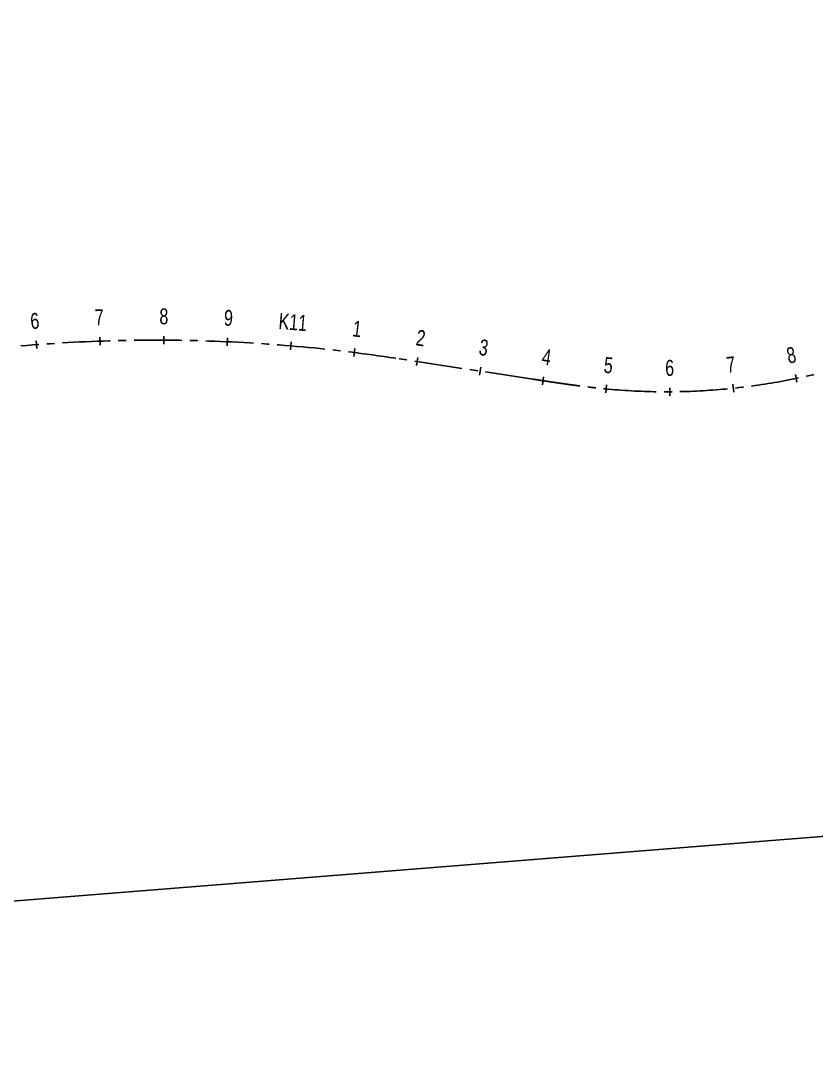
# Model space of a CAD drawing. Header units: millimetres. Extents: x 29316 to 52938, y 29851 to 35526.
# Drawn here: x 40169 to 41419, y 31733 to 33374 of the extents above; entities that cross this region are included whole.
import ezdxf
from ezdxf.enums import TextEntityAlignment as Align

# ---------------------------------------------------------------- set-up
doc = ezdxf.new("R2010")
doc.units = ezdxf.units.MM
doc.header["$MEASUREMENT"] = 0
doc.linetypes.add('CENTER2', pattern=[1.125, 0.75, -0.125, 0.125, -0.125])
doc.layers.get('0').update_dxf_attribs({"linetype": 'CONTINUOUS'})
doc.layers.add('平面分图边界', color=1, linetype='CONTINUOUS', plot=False)
doc.layers.add('标注_桩号', color=2, linetype='CONTINUOUS')
doc.styles.get("Standard").update_dxf_attribs({"font": 'rc9.shx', "width": 0.75, "height": 6, "bigfont": 'hztxt.shx'})

msp = doc.modelspace()

# ---------------------------------------------------------------- linework, layer by layer
at = {"color": 1, "linetype": 'CENTER2', "ltscale": 100}
msp.add_line((40973.5, 32811.1), (40758.2, 32843.9), dxfattribs=at)
at = {"color": 1, "linetype": 'CENTER2', "ltscale": 100, "flags": 128}
msp.add_lwpolyline([(40973.5, 32811.1), (40974.1, 32811), (40974.8, 32810.9), (40975.5, 32810.8), (40976.1, 32810.7), (40976.8, 32810.6), (40977.4, 32810.5), (40978.1, 32810.4), (40978.7, 32810.3), (40979.4, 32810.2), (40980.1, 32810.1), (40980.7, 32810), (40981.4, 32809.9), (40982, 32809.8), (40982.7, 32809.7), (40983.4, 32809.6), (40984, 32809.5), (40984.7, 32809.4), (40985.3, 32809.3), (40986, 32809.2), (40986.7, 32809.1), (40987.3, 32809), (40988, 32808.9), (40988.6, 32808.8), (40989.3, 32808.7), (40990, 32808.6), (40990.6, 32808.5), (40991.3, 32808.4), (40991.9, 32808.3), (40992.6, 32808.2), (40993.2, 32808.1), (40993.9, 32808), (40994.6, 32807.9), (40995.2, 32807.8), (40995.9, 32807.7), (40996.5, 32807.6), (40997.2, 32807.5), (40997.9, 32807.4), (40998.5, 32807.3), (40999.2, 32807.2), (40999.8, 32807.1), (41000.5, 32807), (41001.2, 32806.9), (41001.8, 32806.8), (41002.5, 32806.7), (41003.1, 32806.6), (41003.8, 32806.5), (41004.5, 32806.4), (41005.1, 32806.3), (41005.8, 32806.2), (41006.4, 32806.1), (41007.1, 32806), (41007.8, 32805.9), (41008.4, 32805.8), (41009.1, 32805.7), (41009.7, 32805.6), (41010.4, 32805.5), (41011.1, 32805.4), (41011.7, 32805.3), (41012.4, 32805.2), (41013, 32805.1), (41013.7, 32805.1), (41014.4, 32805), (41015, 32804.9), (41015.7, 32804.8), (41016.3, 32804.7), (41017, 32804.6), (41017.7, 32804.5), (41018.3, 32804.4), (41019, 32804.3), (41019.6, 32804.2), (41020.3, 32804.1), (41020.9, 32804), (41021.6, 32803.9), (41022.3, 32803.8), (41022.9, 32803.7), (41023.6, 32803.6), (41024.3, 32803.5), (41024.9, 32803.4), (41025.6, 32803.4), (41026.2, 32803.3), (41026.9, 32803.2), (41027.6, 32803.1), (41028.2, 32803), (41028.9, 32802.9), (41029.5, 32802.8), (41030.2, 32802.7), (41030.9, 32802.6), (41031.5, 32802.5), (41032.2, 32802.4), (41032.8, 32802.3), (41033.5, 32802.3), (41034.2, 32802.2), (41034.8, 32802.1), (41035.5, 32802), (41036.1, 32801.9), (41036.8, 32801.8), (41037.5, 32801.7), (41038.1, 32801.6), (41038.8, 32801.5), (41039.4, 32801.5), (41040.1, 32801.4), (41040.8, 32801.3), (41041.4, 32801.2), (41042.1, 32801.1), (41042.7, 32801), (41043.4, 32800.9), (41044.1, 32800.8), (41044.7, 32800.8), (41045.4, 32800.7), (41046.1, 32800.6), (41046.7, 32800.5), (41047.4, 32800.4), (41048, 32800.3), (41048.7, 32800.2), (41049.4, 32800.2), (41050, 32800.1), (41050.7, 32800), (41051.3, 32799.9), (41052, 32799.8), (41052.7, 32799.7), (41053.3, 32799.7), (41054, 32799.6), (41054.6, 32799.5), (41055.3, 32799.4), (41056, 32799.3), (41056.6, 32799.2), (41057.3, 32799.2), (41058, 32799.1), (41058.6, 32799), (41059.3, 32798.9), (41059.9, 32798.8), (41060.6, 32798.8), (41061.3, 32798.7), (41061.9, 32798.6), (41062.6, 32798.5), (41063.3, 32798.5), (41063.9, 32798.4), (41064.6, 32798.3), (41065.2, 32798.2), (41065.9, 32798.1), (41066.6, 32798.1), (41067.2, 32798), (41067.9, 32797.9), (41068.6, 32797.8), (41069.2, 32797.8), (41069.9, 32797.7), (41070.5, 32797.6), (41071.2, 32797.5), (41071.9, 32797.5), (41072.5, 32797.4), (41073.2, 32797.3), (41073.9, 32797.3), (41074.5, 32797.2), (41075.2, 32797.1), (41075.8, 32797), (41076.5, 32797), (41077.2, 32796.9), (41077.8, 32796.8), (41078.5, 32796.8), (41079.2, 32796.7), (41079.8, 32796.6), (41080.5, 32796.6), (41081.1, 32796.5), (41081.8, 32796.4), (41082.5, 32796.4), (41083.1, 32796.3), (41083.8, 32796.2), (41084.5, 32796.2), (41085.1, 32796.1), (41085.8, 32796), (41086.5, 32796), (41087.1, 32795.9), (41087.8, 32795.8), (41088.4, 32795.8), (41089.1, 32795.7), (41089.8, 32795.6), (41090.4, 32795.6), (41091.1, 32795.5), (41091.8, 32795.5), (41092.4, 32795.4), (41092.4, 32795.4)], dxfattribs=at)
at = {"color": 1, "linetype": 'CENTER2', "ltscale": 100}
for centre, radius, start, end in [((40381.9, 30372.4), 2500, 81.3411, 94.8764), ((41183.4, 33791.2), 1000, 264.7788, 283.6034)]:
    msp.add_arc(centre, radius, start, end, dxfattribs=at)
at = {"layer": '平面分图边界', "color": 2, "flags": 128}
msp.add_lwpolyline([(36721.9, 34334.6), (45244.7, 35015.5), (45452.6, 32413.8), (36929.7, 31732.9)], close=True, dxfattribs=at)
at = {"layer": '标注_桩号'}
for p, q in [((40293.6, 32877), (40294, 32864.6)), ((40393.8, 32878.6), (40393.8, 32866.1)), ((40494, 32876.1), (40493.5, 32863.6)), ((40193.5, 32871.5), (40194.4, 32859.1)), ((40594.1, 32869.6), (40593, 32857.1)), ((40693.8, 32859.1), (40692.2, 32846.7)), ((40792.9, 32844.9), (40791, 32832.5)), ((40891.8, 32829.8), (40889.9, 32817.5)), ((40990.6, 32814.8), (40988.8, 32802.4)), ((41386, 32818.4), (41388.5, 32806.1)), ((41089.4, 32801.9), (41088.2, 32789.5)), ((41188.7, 32797.5), (41188.7, 32785)), ((41287.8, 32803), (41289.2, 32790.6))]:
    msp.add_line(p, q, dxfattribs=at)

# ---------------------------------------------------------------- texts
at = {"layer": '标注_桩号', "width": 0.75}
for s, rotation, p in [('6', 4.3102, (40192.1, 32890.2)), ('7', 2.0184, (40292.9, 32895.8)), ('8', 359.7266, (40393.9, 32897.3)), ('9', 357.4347, (40494.9, 32894.8)), ('K11', 355.1429, (40595.7, 32888.3)), ('1', 352.8511, (40696.1, 32877.7)), ('2', 351.3411, (40795.7, 32863.4)), ('3', 351.3411, (40894.6, 32848.4)), ('8', 11.7612, (41382.2, 32836.7)), ('4', 351.4053, (40993.4, 32833.3)), ('5', 354.5755, (41091.2, 32820.6)), ('7', 6.0316, (41285.9, 32821.6)), ('6', 0.302, (41188.6, 32816.3))]:
    msp.add_text(s, height=25, rotation=rotation, dxfattribs=at).set_placement(p, align=Align.CENTER)

doc.saveas('drawing.dxf')
